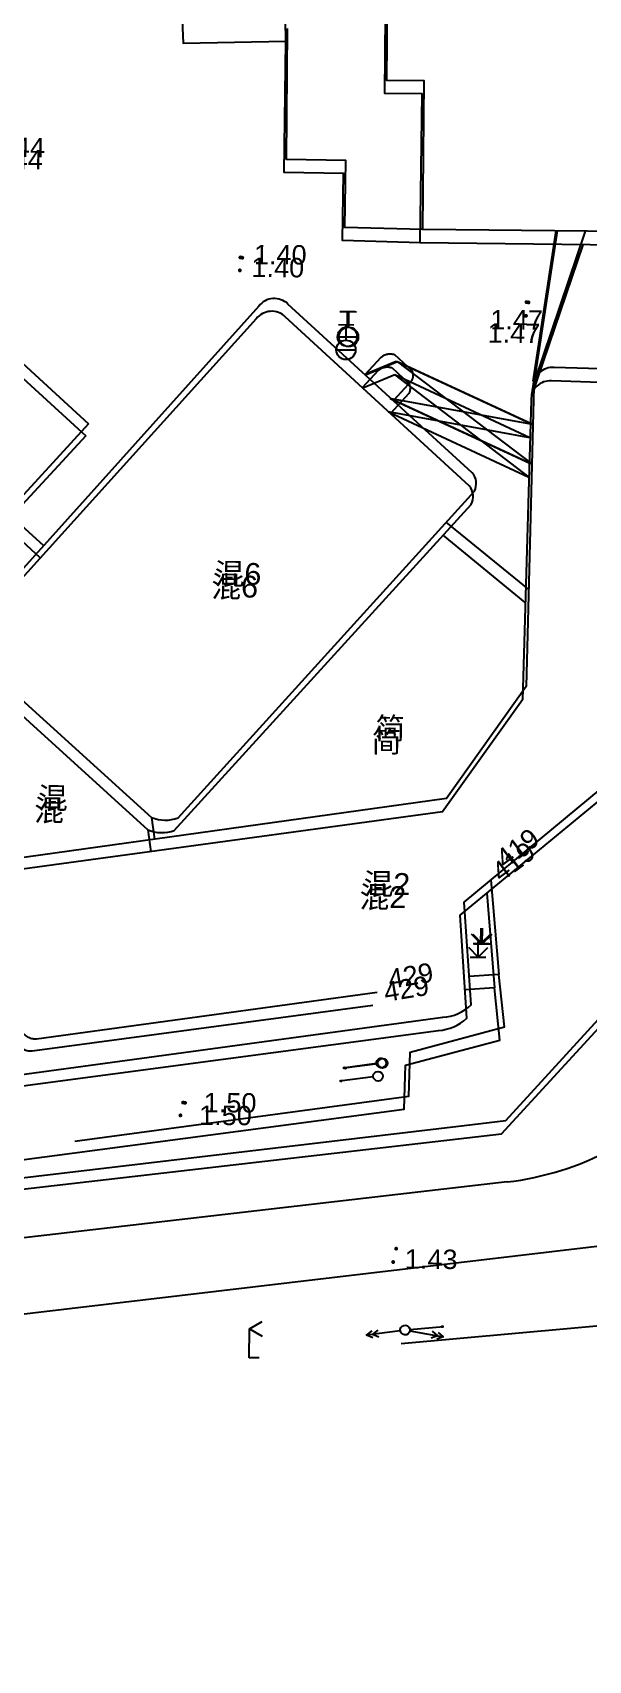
# Model space of a CAD drawing. Header units: millimetres. Extents: x 2463 to 59352, y -11079 to 11941.
# Drawn here: x 6444.7 to 6473.3, y 1627.3 to 1711.2 of the extents above; entities that cross this region are included whole.
import ezdxf
from ezdxf.enums import TextEntityAlignment as Align

# ---------------------------------------------------------------- set-up
doc = ezdxf.new("R2010")
doc.units = ezdxf.units.MM
doc.header["$LTSCALE"] = 10
for name, pattern in [('ACAD_ISO04W100', [30, 24, -3, 0, -3]), ('DASHDOT', [1, 0.5, -0.25, 0, -0.25]), ('X5', [3, 2, -1])]:
    doc.linetypes.add(name, pattern=pattern)
for name, color, linetype in [('1：500地形', 8, 'Continuous'), ('RD-侧石线', 5, 'Continuous'), ('RD-红线', 7, 'Continuous')]:
    doc.layers.add(name, color=color, linetype=linetype)
doc.layers.add('RD-中线', color=7, linetype='DASHDOT', lineweight=0, true_color=0xfe0b0b)
doc.styles.get("Standard").update_dxf_attribs({"font": 'arial.ttf'})

# ---------------------------------------------------------------- blocks, each defined once
blk = doc.blocks.new('720100000')
at = {"const_width": 0.2}
blk.add_lwpolyline([(-0.1, 0, 1), (0.1, 0, 1)], format="xyb", close=True, dxfattribs=at)
blk = doc.blocks.new('820200002')
for p, q in [((-1, 1), (0, 0)), ((-0.8, 0), (0.8, 0)), ((0, 0), (0, 1.6)), ((0, 0), (1, 1))]:
    blk.add_line(p, q)
blk = doc.blocks.new('543007000')
for p, q in [((-0.8, 2.6), (0.8, 2.6)), ((0, 1), (0, 2.6)), ((-1, 0), (1, 0))]:
    blk.add_line(p, q)
blk.add_circle((0, 0), 1)
blk = doc.blocks.new('520106000')
at = {"linetype": 'Continuous'}
blk.add_circle((0, 0), 0.5, dxfattribs=at)
blk = doc.blocks.new('520101003')
at = {"linetype": 'Continuous'}
blk.add_line((0.5, 0), (4, 0), dxfattribs=at)
at = {"linetype": 'Continuous', "const_width": 0.15, "flags": 128}
blk.add_lwpolyline([(3.774999999999999, 0, 1), (3.924999999999998, 0, 1)], format="xyb", close=True, dxfattribs=at)
blk = doc.blocks.new('451002000')
for p, q in [((0, 2.999999999999998), (1.299038105676658, 3.749999999999998)), ((0, 2.999999999999998), (1.299038105676658, 2.25)), ((0, 0), (0, 2.999999999999998)), ((1, 0), (0, 0))]:
    blk.add_line(p, q)
blk = doc.blocks.new('510101003')
at = {"linetype": 'Continuous'}
blk.add_line((0.5, 0), (4, 0), dxfattribs=at)
at = {"linetype": 'Continuous', "flags": 128}
for points in [[(2.771799785178775, 0.35355), (3.384166348194753, 0), (2.771799785178775, -0.35355)], [(3.387748909760055, 0.35355), (4, 0), (3.387748909760055, -0.35355)]]:
    blk.add_lwpolyline(points, dxfattribs=at)
blk = doc.blocks.new('510301000')
at = {"linetype": 'Continuous'}
blk.add_circle((0, 0), 0.5, dxfattribs=at)

msp = doc.modelspace()

# ---------------------------------------------------------------- linework, layer by layer
at = {"layer": '1：500地形', "color": 8, "linetype": 'Continuous'}
for p, q in [((6473.16399476721, 1700.967574217246), (6470.553455594376, 1693.224636453093)), ((6463.495991861828, 1694.231971552019), (6470.417700399152, 1688.978296996449)), ((6470.470571509535, 1691.003094388527), (6463.179670812884, 1692.329138139617))]:
    msp.add_line(p, q, dxfattribs=at)
at = {"layer": '1：500地形', "color": 251, "linetype": 'Continuous'}
for p, q in [((6473.040044748546, 1700.269155084045), (6470.409765470687, 1692.532900440396)), ((6463.354893927086, 1693.558232880552), (6470.263180291369, 1688.286921191384)), ((6470.321215536767, 1690.311577241291), (6463.033720649868, 1691.656212095526))]:
    msp.add_line(p, q, dxfattribs=at)
at = {"layer": '1：500地形', "color": 251, "linetype": 'Continuous', "flags": 128}
for points in [[(6452.042658017863, 1720.297449146286), (6452.342500366709, 1713.070739954133), (6452.442640586787, 1710.657191505079), (6457.732888889414, 1710.76269032376), (6457.592772812264, 1720.49247101171)], [(6447.431084463346, 1690.407113986445), (6443.145612612863, 1685.758028673363), (6439.351718871711, 1689.255195234326), (6443.593637207437, 1693.939910977968)]]:
    msp.add_lwpolyline(points, close=True, dxfattribs=at)
at = {"layer": '1：500地形', "color": 8, "linetype": 'Continuous', "flags": 128}
for points in [[(6480.197389274401, 1712.620035090838), (6480.070059067484, 1700.901173172408), (6464.791712903565, 1701.048072781768), (6464.865464854609, 1708.718670691718), (6462.937921250503, 1708.737203810253), (6462.976846216219, 1712.785608709213), (6467.902549164983, 1712.738248619606), (6480.197389274401, 1712.620035090838)], [(6447.58027119373, 1691.040248879121), (6443.306670922642, 1686.380248611682), (6439.503869884387, 1689.867727284674), (6443.733825949226, 1694.563247031421)]]:
    msp.add_lwpolyline(points, close=True, dxfattribs=at)
for points in [[(6464.791712903565, 1701.048072781768), (6460.780328848605, 1701.150141208322), (6460.829557357503, 1704.612881532759), (6457.767807218219, 1704.659304417093), (6457.830124651986, 1711.422033935674)], [(6445.251910249617, 1684.754902319872), (6443.383371183505, 1686.463883770053)], [(6470.248816633046, 1682.510579424799), (6466.006935350977, 1685.965586940181)], [(6450.823988201419, 1670.741462313925), (6450.980855035976, 1669.61657128146)], [(6468.306120617986, 1667.518697340862), (6468.723074761483, 1662.638626613543), (6467.191126855645, 1662.535044714232)], [(6446.870370807448, 1654.041006150079), (6464.073074127346, 1656.366007137467), (6464.143215768827, 1658.643689007853), (6469.001581374761, 1659.937558535841), (6468.723074761483, 1662.638626613543)]]:
    msp.add_lwpolyline(points, dxfattribs=at)
at = {"layer": '1：500地形', "color": 251, "linetype": 'Continuous', "flags": 128}
for points in [[(6479.269869319776, 1700.193364536744), (6464.667995415193, 1700.371007131302), (6464.761311179, 1708.041391895973), (6462.833821133043, 1708.064841057994), (6462.883071539431, 1712.113133365643), (6467.808637657699, 1712.053210421354), (6479.381756352408, 1711.912415147648)], [(6464.667995415193, 1700.371007131302), (6460.656884738508, 1700.483306110726), (6460.714944899986, 1703.945909885113), (6457.65332311197, 1704.000141424947), (6457.732888889414, 1710.76269032376)], [(6445.086700105081, 1684.127726502606), (6443.222525914114, 1685.841467787401)], [(6470.077801012931, 1681.819655549136), (6465.844745570592, 1685.285470659268)], [(6450.623018297922, 1670.10012029985), (6450.77701550667, 1668.974832777754)], [(6468.096874106473, 1666.832777151261), (6468.501380079748, 1661.951658493263), (6466.96917300785, 1661.851984303799)], [(6417.890650091316, 1653.632460788247), (6419.619424654609, 1649.829782980849), (6463.835396106502, 1655.690919434075), (6463.911346821204, 1657.96841534542), (6468.772996665592, 1659.24988921255), (6468.501380079748, 1661.951658493263)], [(6463.689193728993, 1643.624765536637), (6478.325849675779, 1644.938822563161), (6478.740990080028, 1644.798532691208)]]:
    msp.add_lwpolyline(points, dxfattribs=at)
at = {"layer": '1：500地形', "color": 8, "linetype": 'X5', "extrusion": (-0.02249646185367215, 0.003258727077910039, 0.9997416115686583), "flags": 128}
for points, elevation in [([(-2603.346300928863, 6159.458412212374), (-2611.192241074448, 6159.515744375037)], -133.7636578708469), ([(-2601.135823721342, 6159.694863974705), (-2603.331474690494, 6152.329436232663), (-2602.419232685829, 6150.798370091819)], -133.7636578708434), ([(-2601.402948616905, 6152.289172292642), (-2599.12436159413, 6159.932813430381)], -133.7636578708454)]:
    msp.add_lwpolyline(points, dxfattribs=dict(at, elevation=elevation))
at = {"layer": '1：500地形', "color": 8, "linetype": 'X5', "flags": 128}
for points in [[(6470.553455594376, 1693.224636453093), (6471.734987545207, 1700.981313963775)], [(6470.470571509535, 1691.003094388527), (6463.495991861828, 1694.231971552019), (6461.849961865841, 1693.548645675071)], [(6463.179670812884, 1692.329138139617), (6470.417700399152, 1688.978296996449)]]:
    msp.add_lwpolyline(points, dxfattribs=at)
at = {"layer": '1：500地形', "color": 251, "linetype": 'X5', "flags": 128}
for points in [[(6470.409765470687, 1692.532900440396), (6471.611077213516, 1700.286539161467)], [(6470.321215536767, 1690.311577241291), (6463.354893927086, 1693.558232880552), (6461.707126429277, 1692.879107412771)], [(6463.033720649868, 1691.656212095526), (6470.263180291369, 1688.286921191384)]]:
    msp.add_lwpolyline(points, dxfattribs=at)
at = {"layer": '1：500地形', "color": 8, "linetype": 'Continuous', "flags": 128}
msp.add_lwpolyline([(6450.823988201419, 1670.741462313925), (6450.823988201419, 1670.741462313925, 0.1870221462139045), (6452.19589648393, 1670.715846180805), (6467.456450555563, 1687.566098770947, 0.3018333959989524), (6467.350086069522, 1688.51486617921), (6457.84770053279, 1697.211563145165, 0.4426301146232873), (6456.347925620708, 1697.106053842586), (6442.829311862793, 1682.058269451727, 0.3067305250357053), (6442.82554664041, 1681.234275627305), (6443.580279796939, 1680.543534810078), (6442.293866498252, 1679.137944253982, 0.3854717970318914), (6442.593516325027, 1678.18737563992)], format="xyb", close=True, dxfattribs=at)
at = {"layer": '1：500地形', "color": 251, "linetype": 'Continuous', "flags": 128}
msp.add_lwpolyline([(6450.623018297922, 1670.10012029985), (6450.623018297922, 1670.10012029985, 0.1870221462139045), (6451.994856740146, 1670.071004938689), (6467.298338246504, 1686.882280394324, 0.3018333959989524), (6467.194393957006, 1687.831315713358), (6457.714220513679, 1696.552220888791, 0.4426301146232873), (6456.214181330901, 1696.450537091476), (6442.657231765073, 1681.437281333265, 0.3067305250357053), (6442.651364922147, 1680.613299589028), (6443.404333895627, 1679.920635911059), (6442.114339768044, 1678.518331014906, 0.3854717970318914), (6442.411564176002, 1677.567001095396)], format="xyb", close=True, dxfattribs=at)
at = {"layer": '1：500地形', "color": 8, "linetype": 'Continuous'}
msp.add_lwpolyline([(6442.857337415191, 1668.483741115202), (6443.89452215165, 1661.074303023872), (6443.259845009046, 1660.979741272406, 0.3135027767493914), (6442.557565665893, 1660.227636409347), (6442.809324576841, 1657.934357744996, 0.347311889943579), (6443.646899150483, 1657.412945918628), (6465.829889861257, 1660.439761208259, 0.1808294988188815), (6467.290075976374, 1661.071614334714), (6466.931202471229, 1666.37925513031), (6475.967820670661, 1673.868213103042), (6479.80828587324, 1673.778340821043), (6479.80828587324, 1673.778340821043, 0.3869962023533056), (6481.016287495879, 1674.631909845286), (6481.64795123329, 1693.590954413061, 0.420518844020147), (6480.847960558925, 1694.595576193073), (6478.973468225538, 1694.674693145678), (6478.973468225538, 1694.674693145678, 0.324821858396099), (6478.118542455692, 1693.973657534812), (6478.067941440417, 1693.745005972107), (6471.566136102165, 1693.938501041737, 0.4490429472153008), (6470.521115962796, 1692.938788128906), (6470.117628747046, 1677.486495608353), (6466.013675214113, 1671.712908482068), (6442.857337415191, 1668.483741115202)], format="xyb", dxfattribs=at)
at = {"layer": '1：500地形', "color": 8, "linetype": 'X5', "flags": 128}
for points in [[(6461.827765844095, 1693.568959739414), (6462.648503800128, 1694.465733366442, -0.2701429193959765), (6463.336333007001, 1694.604634766822), (6464.228122946663, 1693.788457941619, -0.22276808088523), (6464.226663474898, 1693.268450070062), (6463.282875138191, 1692.237226298899)], [(6443.89452215165, 1661.074303023872), (6444.061776640565, 1659.852641829179, 0.347311889943579), (6444.899351214206, 1659.331230003276), (6467.201990723757, 1662.37437108148)]]:
    msp.add_lwpolyline(points, format="xyb", dxfattribs=at)
at = {"layer": '1：500地形', "color": 251, "linetype": 'Continuous'}
for points in [[(6479.210209683604, 1693.94461228082), (6478.833449111409, 1693.961477150564), (6478.833449111409, 1693.961477150564, 0.324821858396099), (6477.97673810032, 1693.262624052708), (6477.925554067102, 1693.034102684707), (6471.424263384049, 1693.244180128799, 0.4490429472153008), (6470.376696880123, 1692.247135898919), (6469.933799435881, 1676.795922726282), (6465.81513357672, 1671.032821663544), (6442.650635050059, 1667.862725268938)], [(6442.650635050059, 1667.862725268938), (6443.668918434794, 1660.450666028895), (6443.034002150556, 1660.357723475789, 0.3135027767493914), (6442.329806801137, 1659.607412298565), (6442.575715852641, 1657.313498654292, 0.347311889943579), (6443.411957838312, 1656.78995224543), (6465.602596379498, 1659.760179768205, 0.1808294988188815), (6467.064389288224, 1660.388306612969), (6466.719054196003, 1665.696845471282), (6475.774743818301, 1673.162730930728), (6479.010993847829, 1673.078738947288)]]:
    msp.add_lwpolyline(points, format="xyb", dxfattribs=at)
at = {"layer": '1：500地形', "color": 251, "linetype": 'X5', "flags": 128}
for points in [[(6461.684982318753, 1692.899478003272), (6462.50800480557, 1693.794155274407, -0.2701429193959765), (6463.19618604411, 1693.931301808805), (6464.08589140259, 1693.112853080855, -0.22276808088523), (6464.083105667409, 1692.592850936), (6463.136690240384, 1691.564037553855)], [(6443.668918434794, 1660.450666028895), (6443.833056441132, 1659.228582151589, 0.347311889943579), (6444.669298426861, 1658.705035741796), (6466.979627011142, 1661.691283592843)]]:
    msp.add_lwpolyline(points, format="xyb", dxfattribs=at)
at = {"layer": 'RD-中线', "color": 7, "linetype": 'ACAD_ISO04W100', "lineweight": -3, "ltscale": 2, "flags": 128}
msp.add_lwpolyline([(6516.079881622371, 1644.712316496652), (6486.623252873515, 1650.13718360372), (6293.485366759445, 1627.275725871214)], dxfattribs=at)
at = {"layer": 'RD-侧石线', "color": 0, "linetype": 'ByBlock'}
msp.add_lwpolyline([(6469.137617299655, 1651.944821453077, 0.1904613884593709), (6478.858925438517, 1657.151088953373, 0.1904613884593709)], format="xyb", dxfattribs=at)
at = {"layer": 'RD-侧石线', "color": 0, "linetype": 'ByBlock', "ltscale": 0.09, "flags": 128}
msp.add_lwpolyline([(6469.137617299655, 1651.944821453077), (6399.151893610981, 1643.841736466047)], dxfattribs=at)
at = {"layer": 'RD-红线', "color": 251, "linetype": 'ByBlock'}
for p, q in [((6468.850083188359, 1654.428231161442), (6479.906813072537, 1666.471165853907)), ((6379.071204710375, 1644.033455928211), (6468.850083188359, 1654.428231161442))]:
    msp.add_line(p, q, dxfattribs=at)
at = {"layer": 'RD-红线'}
msp.add_lwpolyline([(6095.082381622373, 1810.522110730764), (6254.611505617593, 1687.606597387121), (6307.273520920748, 1645.061656200682), (6306.953446319067, 1645.320240211096), (6326.525127276518, 1638.235452398547), (6329.652781660059, 1638.605668412876), (6466.937623961801, 1654.855880542547), (6469.08364808545, 1655.109902375732), (6480.10959496032, 1667.180990781524), (6480.168760211413, 1669.341186630429), (6482.717422331423, 1762.395964802598, 0.01922816686001521), (6482.553167865351, 1777.233690449391), (6478.674665673376, 1855.48969294306)], format="xyb", dxfattribs=at)

# ---------------------------------------------------------------- block references
at = {"layer": '1：500地形', "color": 8, "linetype": 'Continuous', "extrusion": (-0.02249646185367215, 0.003258727077910039, 0.9997416115686583), "yscale": 0.5000000000001075, "zscale": 0.4999999999999977}
for name, p, xscale, rotation in [('720100000', (-2607.49631041433, 6143.642996605711, -132.3636578708443), 0.4999999999983986, 97.84143009071664), ('720100000', (-2607.329454333022, 6158.571349463493, -132.2936578708396), 0.4999999999983986, 97.84143009071664), ('543007000', (-2604.240600518106, 6149.65136094821, -133.7636578708462), 0.4999999999983986, 97.84143009071664), ('820200002', (-2574.260087381342, 6160.954919897548, -133.7636578708421), 0.4999999999983986, 97.84143009071664), ('520101003', (-2567.432530135362, 6156.754576326973, -133.7636578708439), 0.4999999999538996, 285.768822523877), ('520106000', (-2567.432530135362, 6156.754576326973, -133.7636578708439), 0.4999999999983986, 97.84143009071664), ('720100000', (-2563.949205557836, 6146.971570192985, -132.2636578708417), 0.4999999999983986, 97.84143009071664), ('720100000', (-2558.067938475723, 6158.919272600351, -132.3336578708413), 0.4999999999983986, 97.84143009071664), ('451002000', (-2551.413695545957, 6152.20249247529, -133.7636578708423), 0.4999999999983986, 97.84143009071664), ('510101003', (-2553.980975418083, 6159.944626745571, -133.7636578708419), 0.4999999999900522, 285.8314598080902), ('510301000', (-2553.980975418083, 6159.944626745571, -133.7636578708419), 0.4999999999983986, 97.84143009071664), ('520106000', (-2553.980975418083, 6159.944626745571, -133.7636578708419), 0.4999999999983986, 97.84143009071664), ('510101003', (-2553.980975418083, 6159.944626745571, -133.7636578708419), 0.5000000000389312, 88.30064198113215), ('520101003', (-2553.980975418083, 6159.944626745571, -133.7636578708419), 0.5000000000429209, 103.5186175989314)]:
    msp.add_blockref(name, p, dxfattribs=dict(at, xscale=xscale, rotation=rotation))
at = {"layer": '1：500地形', "color": 8, "linetype": 'Continuous'}
for name, p, xscale, yscale, zscale, rotation in [('720100000', (6455.496347359413, 1699.599072988965, 1.399999999999999), 0.5000000000005034, 0.5000000000005034, 0.5000000000005034, 359.5991228145418), ('720100000', (6470.246579496046, 1697.293815537245, 1.469999999999999), 0.5000000000005034, 0.5000000000005034, 0.5000000000005034, 359.5991228145418), ('543007000', (6460.975911419579, 1695.515634889603), 0.5000000000005034, 0.5000000000005034, 0.5000000000005034, 359.5991228145418), ('820200002', (6467.86471310942, 1664.224325805792), 0.5000000000005034, 0.5000000000005034, 0.5000000000005034, 359.5991228145418), ('520101003', (6462.728959506292, 1658.069453022797), 0.4999999999531759, 0.5000000000000423, 0.5, 187.5265152477179), ('520106000', (6462.728959506292, 1658.069453022797), 0.5000000000005034, 0.5000000000005034, 0.5000000000005034, 359.5991228145418), ('720100000', (6452.547636999081, 1656.024598227237, 1.5), 0.5000000000005034, 0.5000000000005034, 0.5000000000005034, 359.5991228145418)]:
    msp.add_blockref(name, p, dxfattribs=dict(at, xscale=xscale, yscale=yscale, zscale=zscale, rotation=rotation))
at = {"layer": '1：500地形', "color": 251, "linetype": 'Continuous'}
for name, p, xscale, yscale, zscale, rotation in [('720100000', (6455.36896437561, 1698.945720031281, 1.399999999999998), 0.4999999999999997, 0.4999999999999997, 0.4999999999999997, 359.4529881682059), ('720100000', (6470.113268889634, 1696.602849285939, 1.469999999999998), 0.4999999999999997, 0.4999999999999997, 0.4999999999999997, 359.4529881682059), ('543007000', (6460.83809568934, 1694.84831915319), 0.4999999999999997, 0.4999999999999997, 0.4999999999999997, 359.4529881682059), ('820200002', (6467.647065610248, 1663.539541900978), 0.4999999999999997, 0.4999999999999997, 0.4999999999999997, 359.4529881682059), ('520106000', (6462.495630569903, 1657.397788166889), 0.4999999999999997, 0.4999999999999997, 0.4999999999999997, 359.4529881682059), ('520101003', (6462.495630569903, 1657.397788166889), 0.500000000000002, 0.500000000000002, 0.500000000000002, 187.3803806111862), ('720100000', (6452.309125706526, 1655.378907652461, 1.499999999999999), 0.4999999999999997, 0.4999999999999997, 0.4999999999999997, 359.4529881682059), ('720100000', (6463.271029384721, 1647.817587514297, 1.429999999999998), 0.4999999999999997, 0.4999999999999997, 0.4999999999999997, 359.4529881682059)]:
    msp.add_blockref(name, p, dxfattribs=dict(at, xscale=xscale, yscale=yscale, zscale=zscale, rotation=rotation))

# ---------------------------------------------------------------- texts
at = {"layer": '1：500地形', "color": 8, "linetype": 'Continuous'}
for s, height, rotation, p in [('1.44', 1, 359.5991228145418, (6442.612490751986, 1705.294961907324)), ('1.40', 1, 359.5991228145418, (6456.095112462093, 1699.762494390254)), ('1.47', 1, 359.5991228145418, (6468.272681405741, 1696.406794905552)), ('混6', 1.125, 359.5991228145418, (6454.069612455411, 1683.307386089937)), ('简', 1.125, 359.5991228145418, (6462.349650121092, 1675.339201088418)), ('混', 1.125, 359.5991228145418, (6444.969221765614, 1671.748776531667)), ('419', 1, 37.00436094922948, (6468.74248649672, 1668.453210904618)), ('混2', 1.125, 359.5991228145418, (6461.746071892996, 1667.320093242341)), ('429', 1, 9.48583600847612, (6463.019568088379, 1662.391478985903)), ('1.50', 1, 359.5991228145418, (6453.509345963803, 1656.039488333632))]:
    msp.add_text(s, height=height, rotation=rotation, dxfattribs=at).set_placement(p, align=Align.MIDDLE_LEFT)
at = {"layer": '1：500地形', "color": 251, "linetype": 'Continuous'}
for s, height, rotation, p in [('1.44', 0.9999999999999994, 359.4529597704604, (6442.499677176793, 1704.674451216479)), ('1.40', 0.9999999999999994, 359.4529597704604, (6455.968144351647, 1699.107613843755)), ('1.47', 0.9999999999999994, 359.4529597704604, (6468.137114859042, 1695.720866006222)), ('混6', 1.125, 359.4529597704604, (6453.900681684989, 1682.657725137082)), ('简', 1.125, 359.4529597704604, (6462.160369381747, 1674.668447671813)), ('混', 1.125, 359.4529597704604, (6444.770840064886, 1671.122363824752)), ('419', 0.9999999999999994, 36.85848351604306, (6468.535622063182, 1667.766174598952)), ('混2', 1.125, 359.4529597704604, (6461.53634016964, 1666.650905186199)), ('429', 0.9999999999999994, 9.339938484199195, (6462.797261615664, 1661.71905893216)), ('1.50', 0.9999999999999994, 359.4529597704604, (6453.270869508067, 1655.391344897804)), ('1.43', 0.9999999999999994, 359.4529597704604, (6463.870209301096, 1647.979481327236))]:
    msp.add_text(s, height=height, rotation=rotation, dxfattribs=at).set_placement(p, align=Align.MIDDLE_LEFT)

doc.saveas('drawing.dxf')
